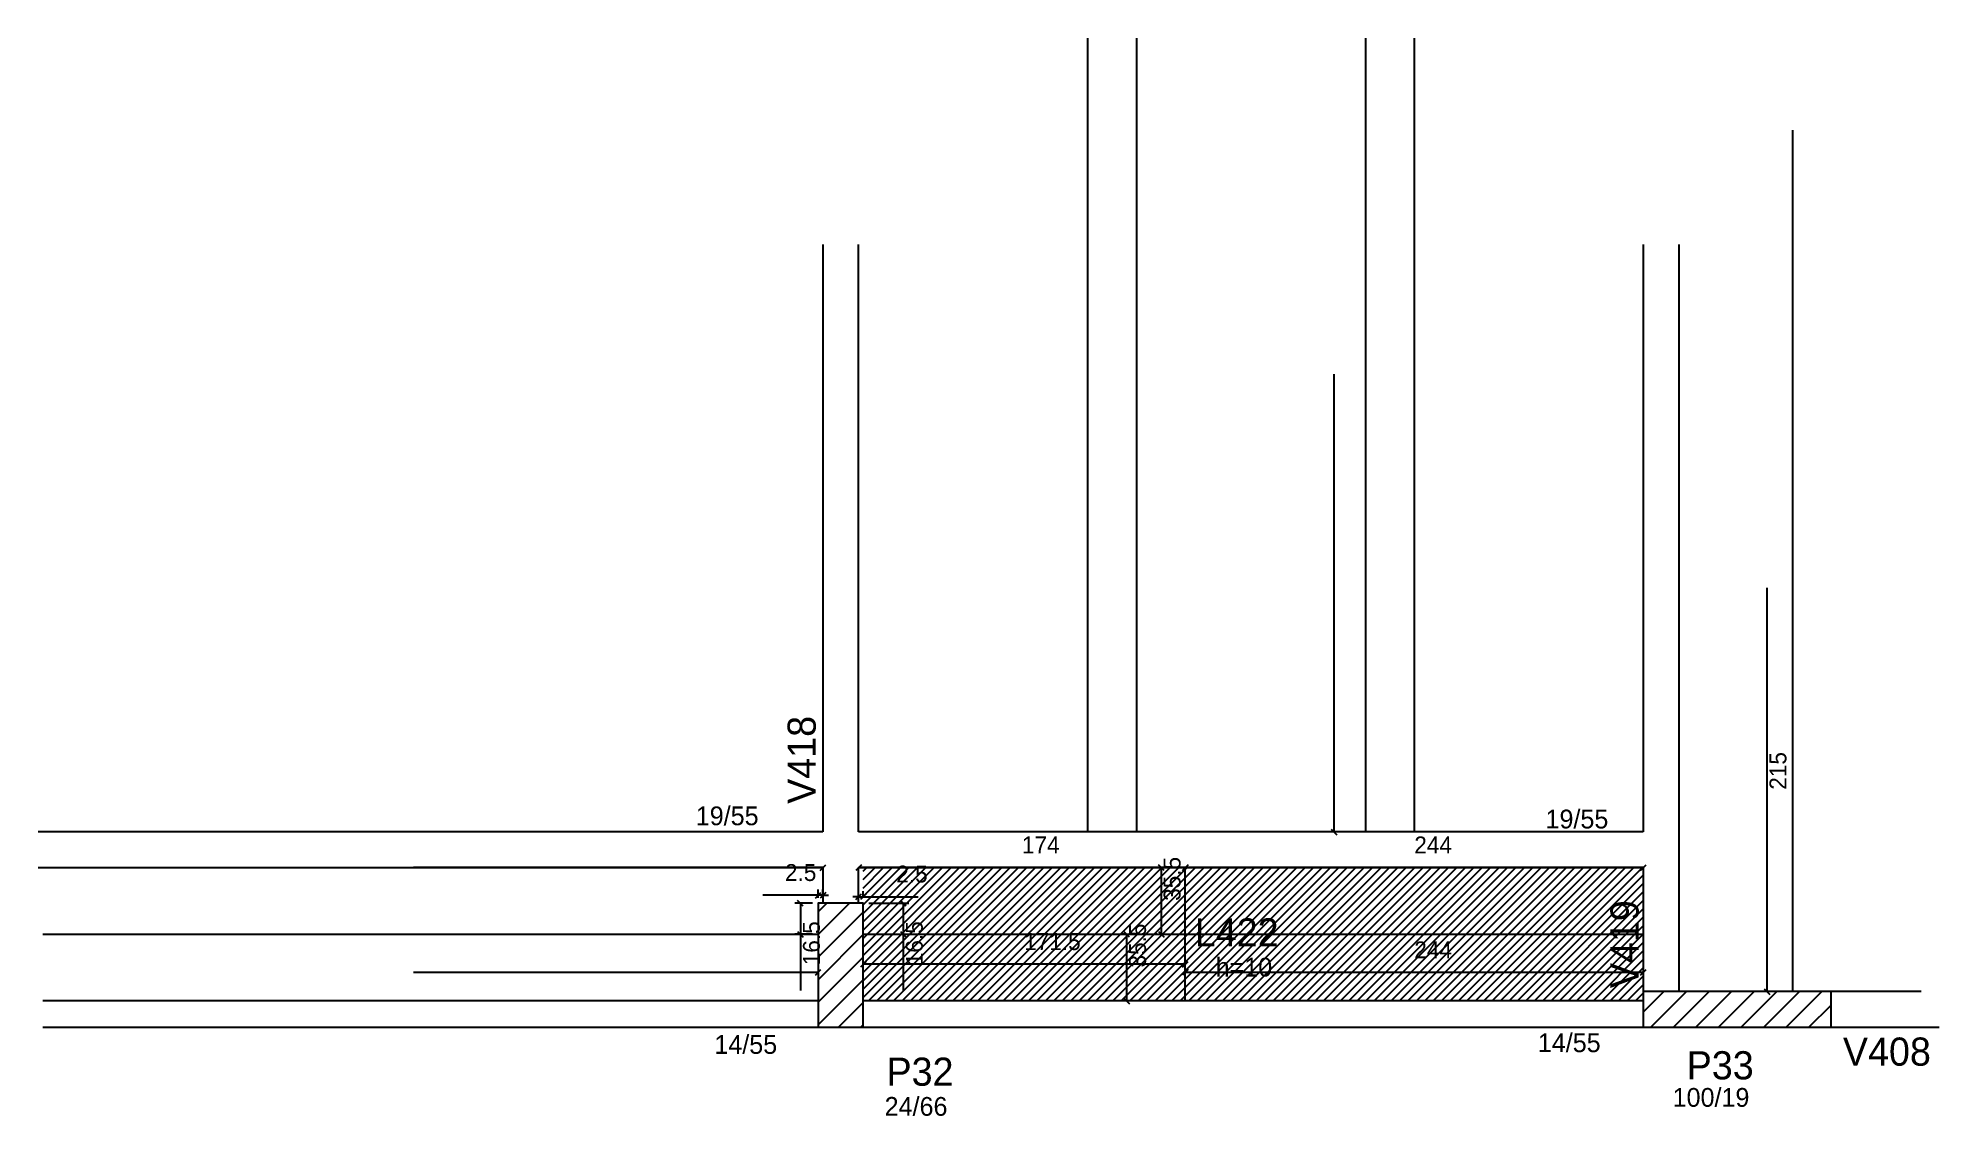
# Model space of a CAD drawing. Header units: metres. Extents: x 4178 to 5191, y 1439 to 2013.
import ezdxf

# ---------------------------------------------------------------- set-up
doc = ezdxf.new("R2010")
doc.units = ezdxf.units.M
for name, color, linetype in [('3', 7, 'Continuous'), ('4', 7, 'Continuous'), ('7', 7, 'Continuous'), ('Painéis', 7, 'Continuous'), ('REAPROVEITAMENTO', 7, 'Continuous')]:
    doc.layers.add(name, color=color, linetype=linetype)

msp = doc.modelspace()

# ---------------------------------------------------------------- hatches: boundary and pattern name
at = {"layer": 'REAPROVEITAMENTO'}
h = msp.add_hatch(dxfattribs=at)
h.set_pattern_fill('ANSI31')
h.paths.add_polyline_path([(5033.5, 1500.1), (5033.5, 1571.1), (4618, 1571.1), (4618, 1500.1), (5033.5, 1500.1)])

# ---------------------------------------------------------------- linework, layer by layer
at = {"layer": '3', "color": 3, "lineweight": 25}
for p, q in [((4594, 1535.4), (4610.7, 1552.1)), ((4594, 1547.5), (4598.6, 1552.1)), ((4594, 1523.4), (4618, 1547.4)), ((4594, 1511.4), (4618, 1535.4)), ((4594, 1499.4), (4618, 1523.4)), ((4594, 1487.4), (4618, 1511.4)), ((4604.8, 1486.1), (4618, 1499.3)), ((5033.5, 1494.1), (5044.5, 1505.1)), ((5037.5, 1486.1), (5056.5, 1505.1)), ((5049.5, 1486.1), (5068.5, 1505.1)), ((5061.5, 1486.1), (5080.5, 1505.1)), ((5073.6, 1486.1), (5092.6, 1505.1)), ((5085.6, 1486.1), (5104.6, 1505.1)), ((5097.6, 1486.1), (5116.6, 1505.1)), ((5109.6, 1486.1), (5128.6, 1505.1)), ((5121.7, 1486.1), (5133.5, 1497.9)), ((4616.8, 1486.1), (4618, 1487.3))]:
    msp.add_line(p, q, dxfattribs=at)
for points in [[(4596.5, 1903.1), (4596.5, 1590.1)], [(4615.5, 1590.1), (4615.5, 1903.1)], [(5033.5, 1903.1), (5033.5, 1590.1)], [(5052.5, 1587.8), (5052.5, 1903.1)], [(4596.5, 1590.1), (4178.5, 1590.1)], [(5033.5, 1590.1), (4615.5, 1590.1)], [(5052.5, 1505.1), (5052.5, 1587.8)], [(4178.5, 1571.1), (4596.5, 1571.1)], [(4596.5, 1571.1), (4596.5, 1552.1)], [(4615.5, 1571.1), (5033.5, 1571.1)], [(4615.5, 1552.1), (4615.5, 1571.1)], [(5033.5, 1571.1), (5033.5, 1505.1)], [(4594, 1500.1), (4181, 1500.1)], [(5033.5, 1500.1), (4618, 1500.1)], [(5181.5, 1505.1), (5133.5, 1505.1)], [(4181, 1486.1), (4594, 1486.1)], [(4618, 1486.1), (5033.5, 1486.1)], [(5133.5, 1486.1), (5191, 1486.1)]]:
    msp.add_lwpolyline(points, dxfattribs=at)
at = {"layer": '7', "color": 7, "lineweight": 25}
for points in [[(4594, 1486.1), (4618, 1486.1), (4618, 1552.1), (4594, 1552.1), (4594, 1486.1)], [(5033.5, 1486.1), (5133.5, 1486.1), (5133.5, 1505.1), (5033.5, 1505.1), (5033.5, 1486.1)]]:
    msp.add_lwpolyline(points, dxfattribs=at)
at = {"layer": 'Painéis', "color": 200, "lineweight": 25}
for p, q in [((4737.5, 2013.1), (4737.5, 1590.1)), ((4763.5, 2013.1), (4763.5, 1590.1)), ((4885.5, 2013.1), (4885.5, 1590.1)), ((4911.5, 2013.1), (4911.5, 1590.1)), ((5113, 1964.1), (5113, 1505.1)), ((4789.5, 1500.1), (4789.5, 1571.1)), ((4181, 1535.6), (4594, 1535.6)), ((4618, 1535.6), (5033.5, 1535.6))]:
    msp.add_line(p, q, dxfattribs=at)
at = {"layer": 'Painéis', "color": 4, "lineweight": 25}
for p, q in [((4868.7, 1834.1), (4868.7, 1590.1)), ((5099.3, 1720.1), (5099.3, 1505.1)), ((4596.5, 1571.1), (4378.5, 1571.1)), ((4789.5, 1571.1), (4615.5, 1571.1)), ((4774.4, 1571.1), (4773.7, 1571.1)), ((4776.7, 1571.1), (4776.7, 1535.6)), ((5033.5, 1571.1), (4789.5, 1571.1)), ((4594, 1555.1), (4594, 1559.4)), ((4596.5, 1555.1), (4596.5, 1559.4)), ((4594, 1556.4), (4564.6, 1556.4)), ((4591, 1552.1), (4581.5, 1552.1)), ((4584.5, 1552.1), (4584.5, 1535.6)), ((4596.5, 1556.4), (4594, 1556.4)), ((4596.5, 1556.4), (4599.5, 1556.4)), ((4615.5, 1555.6), (4612.5, 1555.6)), ((4615.5, 1555.1), (4615.5, 1558.6)), ((4615.5, 1555.6), (4618, 1555.6)), ((4618, 1555.1), (4618, 1558.6)), ((4618, 1555.6), (4647.3, 1555.6)), ((4621, 1552.1), (4642.3, 1552.1)), ((4639.3, 1552.1), (4639.3, 1535.6)), ((4591, 1535.6), (4581.5, 1535.6)), ((4584.5, 1535.6), (4584.5, 1505.6)), ((4621, 1535.6), (4642.3, 1535.6)), ((4639.3, 1535.6), (4639.3, 1505.6)), ((4757.2, 1535.6), (4755.3, 1535.6)), ((4758.3, 1535.6), (4758.3, 1500.1)), ((4774.4, 1535.6), (4773.7, 1535.6)), ((4789.5, 1519.6), (4618, 1519.6)), ((4594, 1515.3), (4378.5, 1515.3)), ((5033.5, 1515.3), (4789.5, 1515.3)), ((4757.2, 1500.1), (4755.3, 1500.1))]:
    msp.add_line(p, q, dxfattribs=at)
at = {"layer": 'Painéis', "color": 0, "lineweight": 25}
for p, q in [((4867.2, 1591.6), (4870.2, 1588.6)), ((4595, 1569.6), (4598, 1572.6)), ((4617, 1572.6), (4614, 1569.6)), ((4778.2, 1569.6), (4775.2, 1572.6)), ((4791, 1572.6), (4788, 1569.6)), ((4788, 1569.6), (4791, 1572.6)), ((5032, 1569.6), (5035, 1572.6)), ((4586, 1550.6), (4583, 1553.6)), ((4592.5, 1554.9), (4595.5, 1557.9)), ((4598, 1557.9), (4595, 1554.9)), ((4614, 1554.1), (4617, 1557.1)), ((4619.5, 1557.1), (4616.5, 1554.1)), ((4640.8, 1550.6), (4637.8, 1553.6)), ((4583, 1537.1), (4586, 1534.1)), ((4637.8, 1537.1), (4640.8, 1534.1)), ((4759.8, 1534.1), (4756.8, 1537.1)), ((4775.2, 1537.1), (4778.2, 1534.1)), ((4619.5, 1521.1), (4616.5, 1518.1)), ((4788, 1518.1), (4791, 1521.1)), ((4592.5, 1513.8), (4595.5, 1516.8)), ((4791, 1516.8), (4788, 1513.8)), ((5032, 1513.8), (5035, 1516.8)), ((4756.8, 1501.6), (4759.8, 1498.6)), ((5097.8, 1506.6), (5100.8, 1503.6))]:
    msp.add_line(p, q, dxfattribs=at)

# ---------------------------------------------------------------- texts
at = {"layer": '3', "color": 3, "lineweight": 25}
for s, p in [('19/55', (4528.8, 1593.7)), ('19/55', (4981.4, 1592)), ('h=10', (4805.7, 1513.1)), ('14/55', (4538.7, 1471.9)), ('14/55', (4977.3, 1472.8)), ('24/66', (4629.4, 1438.9)), ('100/19', (5049.1, 1443.7))]:
    msp.add_text(s, height=10, dxfattribs=at).set_placement(p)
at = {"layer": '4', "color": 4, "lineweight": 25}
for s, p in [('V418', (4592.7, 1605.1)), ('V419', (5031, 1506.9))]:
    msp.add_text(s, height=15, rotation=90, dxfattribs=at).set_placement(p)
for s, p in [('L422', (4794.6, 1529.1)), ('V408', (5139.8, 1465.6)), ('P32', (4630.4, 1454.9)), ('P33', (5056.6, 1458.3))]:
    msp.add_text(s, height=15, dxfattribs=at).set_placement(p)
at = {"layer": 'Painéis', "color": 240, "lineweight": 25}
for s, p in [('215', (5109.7, 1612.6)), ('35.5', (4787, 1553.4)), ('16.5', (4594.9, 1519.1)), ('16.5', (4649.7, 1519.1)), ('35.5', (4768.6, 1517.9))]:
    msp.add_text(s, height=9, rotation=90, dxfattribs=at).set_placement(p)
for s, p in [('174', (4702.5, 1578.7)), ('244', (4911.5, 1578.7)), ('2.5', (4576.3, 1564)), ('2.5', (4635.6, 1563.2)), ('171.5', (4703.7, 1527.2)), ('244', (4911.5, 1522.8))]:
    msp.add_text(s, height=9, dxfattribs=at).set_placement(p)

doc.saveas('drawing.dxf')
